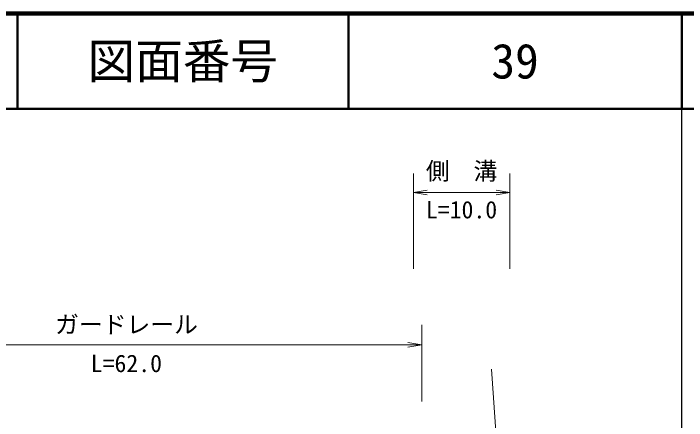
# Model space of a CAD drawing. Units: millimetres, scale not verified. Extents: x 40000 to 680000, y 20000 to 380000.
# Drawn here: x 508840 to 579500, y 337258 to 380000 of the extents above; entities that cross this region are included whole.
import ezdxf
from ezdxf.enums import TextEntityAlignment as Align

# ---------------------------------------------------------------- set-up
doc = ezdxf.new("R2010")
doc.units = ezdxf.units.MM
doc.header["$LTSCALE"] = 1000
for name, color, linetype, lineweight in [('M-BGD', 7, 'Continuous', 13), ('M-BGD-EXST', 3, 'Continuous', 13), ('M-TTL', 2, 'Continuous', 140), ('M-TTL-BAND', 7, 'Continuous', 25), ('M-TTL-LINE', 7, 'Continuous', 50), ('M-TTL-TXT', 7, 'Continuous', 13)]:
    doc.layers.add(name, color=color, linetype=linetype, lineweight=lineweight)
doc.styles.add('ＭＳ ゴシック', font='')
doc.styles.get('ＭＳ ゴシック').set_extended_font_data('MS Gothic')

# ---------------------------------------------------------------- blocks, each defined once
blk = doc.blocks.new('open_arrow')
at = {"color": 0, "linetype": 'Continuous', "lineweight": -2}
blk.add_lwpolyline([(7.5, 1.25), (0, 0), (7.5, -1.25)], dxfattribs=at)

msp = doc.modelspace()

# ---------------------------------------------------------------- linework, layer by layer
at = {"layer": 'M-BGD'}
for p, q in [((550829, 353193), (550829, 363193)), ((560945, 353193), (560945, 363193)), ((550829, 361193), (560945, 361193)), ((551703, 339262), (551703, 347290)), ((489703, 345203), (551703, 345203))]:
    msp.add_line(p, q, dxfattribs=at)
at = {"layer": 'M-BGD-EXST'}
msp.add_line((561196, 312197), (559022, 342666), dxfattribs=at)
at = {"layer": 'M-TTL'}
msp.add_line((680000, 380000), (40000, 380000), dxfattribs=at)
at = {"layer": 'M-TTL-BAND'}
msp.add_line((579000, 20000), (579000, 370000), dxfattribs=at)
at = {"layer": 'M-TTL-LINE'}
for p, q in [((509247, 380000), (509247, 370000)), ((543997, 380000), (543997, 370000)), ((579000, 380000), (579000, 370000)), ((40000, 370000), (680000, 370000))]:
    msp.add_line(p, q, dxfattribs=at)

# ---------------------------------------------------------------- block references
at = {"layer": 'M-BGD', "xscale": 193, "yscale": 193}
msp.add_blockref('open_arrow', (550829, 361193), dxfattribs=at)
at = {"layer": 'M-BGD', "xscale": 193, "yscale": 193, "rotation": 180}
for p in [(560945, 361193), (551703, 345203)]:
    msp.add_blockref('open_arrow', p, dxfattribs=at)

# ---------------------------------------------------------------- texts
at = {"layer": 'M-BGD', "style": 'ＭＳ ゴシック'}
for s, p in [('側\u3000溝', (552137, 361990)), ('L=10.0', (552137, 357931)), ('ガードレール', (513203, 345877)), ('L=62.0', (516953, 341791))]:
    msp.add_text(s, height=1833, dxfattribs=at).set_placement(p, align=Align.BOTTOM_LEFT)
at = {"layer": 'M-TTL-TXT', "style": 'ＭＳ ゴシック'}
for s, p in [('図面番号', (526622, 375000)), ('39', (561497, 375000))]:
    msp.add_text(s, height=3666, dxfattribs=at).set_placement(p, align=Align.MIDDLE_CENTER)

doc.saveas('drawing.dxf')
